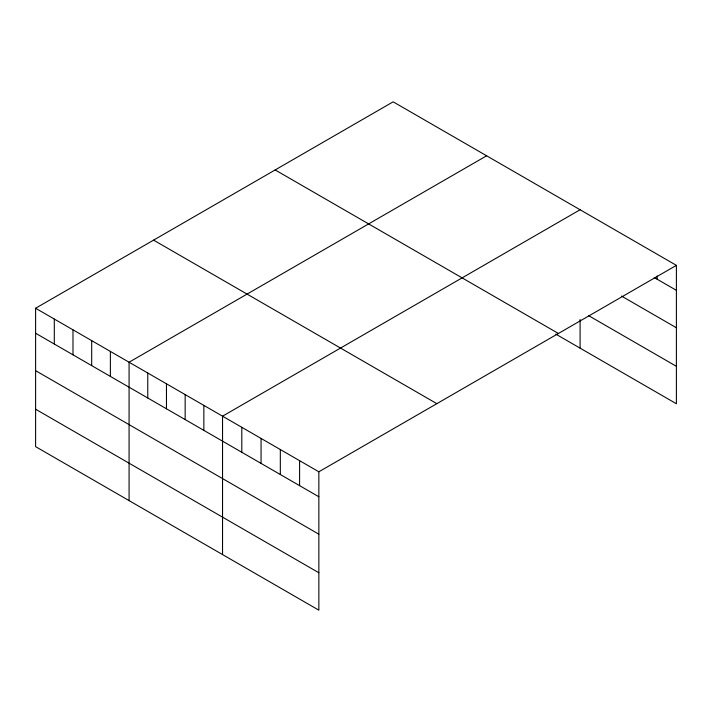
<?xml version="1.0" encoding="UTF-8"?>
<svg xmlns="http://www.w3.org/2000/svg" width="712" height="712" viewBox="0 0 712 712"><rect width="100%" height="100%" fill="white"/><g stroke="black" fill="none" stroke-linecap="round" stroke-linejoin="round"><path stroke-width="1.07" d="M35.6 308.252L318.851 471.789L318.851 610.175L35.6 446.647L35.6 308.252L393.149 101.825L676.4 265.353L676.4 403.748L555.796 334.115M486.625 155.786L129.077 362.221L129.077 500.607M580.093 209.755L222.544 416.182L222.544 554.577M318.851 471.789L676.4 265.353M654.248 277.547L676.4 290.336M621.505 296.067L676.4 327.76M588.762 315.719L676.4 366.324M275.161 169.945L558.413 333.474M153.587 240.131L436.839 403.668M35.6 333.234L318.851 496.762M35.6 370.658L318.851 534.187M35.6 409.213L318.851 572.751M657.14 275.953L657.14 279.211M580.093 319.528L580.093 348.141M299.592 460.664L299.592 485.646M280.323 449.548L280.323 474.521M261.064 438.423L261.064 463.405M241.804 427.307L241.804 452.28M203.855 405.395L203.855 430.368M185.156 394.599L185.156 419.573M166.466 383.804L166.466 408.786M147.767 373.017L147.767 397.99M110.378 351.425L110.378 376.408M91.688 340.63L91.688 365.612M72.989 329.843L72.989 354.816M54.299 319.047L54.299 344.021"/></g></svg>
